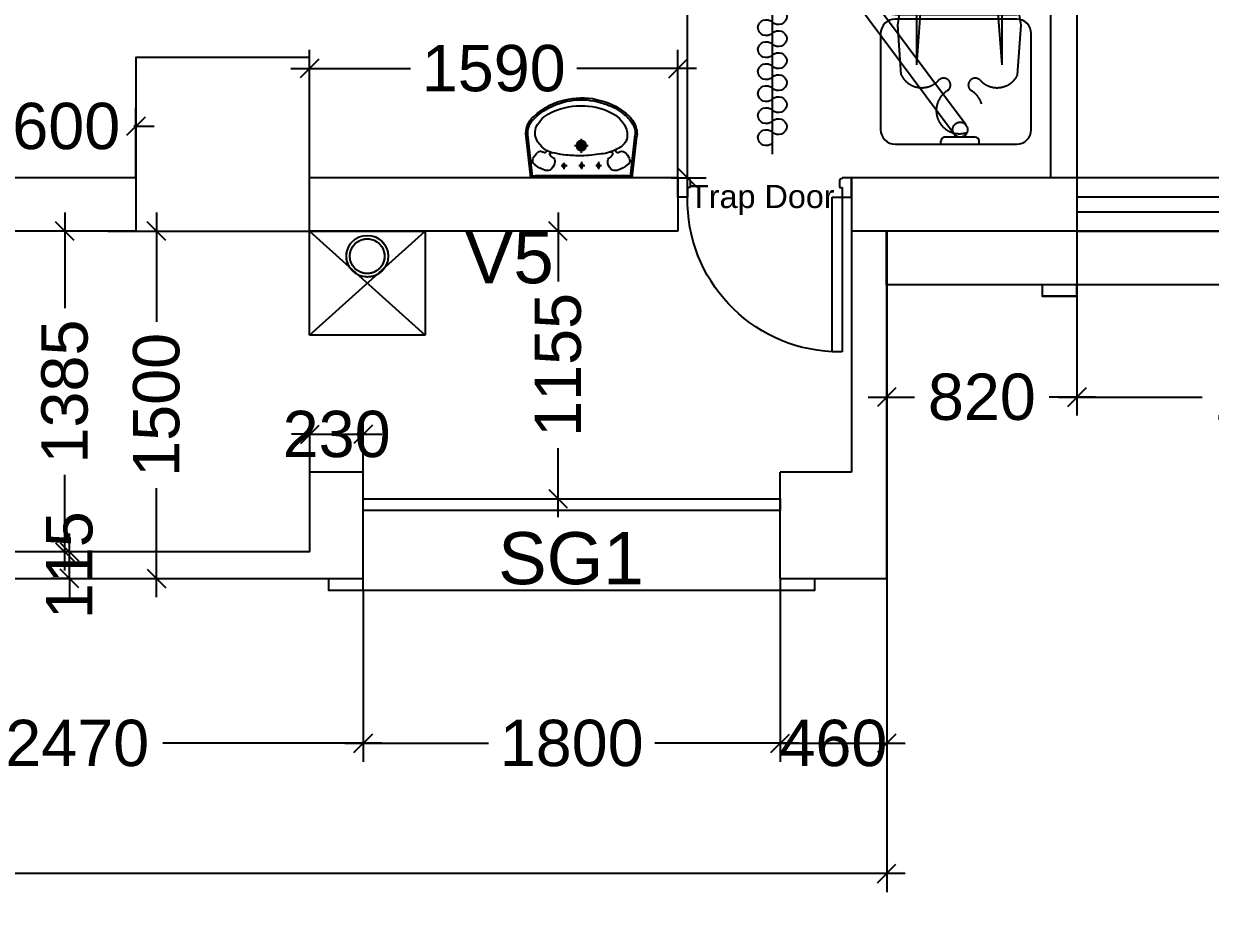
# Model space of a CAD drawing. Extents: x 6345096 to 6738923, y -6490958 to -6305885.
# Drawn here: x 6553444 to 6558567, y -6457883 to -6453979 of the extents above; entities that cross this region are included whole.
import ezdxf
from ezdxf.enums import TextEntityAlignment as Align

# ---------------------------------------------------------------- set-up
doc = ezdxf.new("R2010")
doc.units = 0
doc.header["$LTSCALE"] = 600
doc.header["$MEASUREMENT"] = 0
doc.header["$PDMODE"] = 35
doc.linetypes.add('DASHED', pattern=[0.75, 0.5, -0.25])
doc.linetypes.add('HIDDEN', pattern=[0.375, 0.25, -0.125])
doc.layers.get('0').update_dxf_attribs({"linetype": 'CONTINUOUS'})
doc.layers.get('Defpoints').update_dxf_attribs({"linetype": 'CONTINUOUS'})
for name, color, linetype in [('chajja', 7, 'CONTINUOUS'), ('DIM', 8, 'CONTINUOUS'), ('DIM-TEXT', 8, 'CONTINUOUS'), ('DOOR', 32, 'CONTINUOUS'), ('Duct', 8, 'CONTINUOUS'), ('Ele Proje.', 7, 'CONTINUOUS'), ('Ele. Proj', 7, 'CONTINUOUS'), ('furniture', 33, 'CONTINUOUS'), ('HS', 251, 'CONTINUOUS'), ('joinery', 7, 'CONTINUOUS'), ('JW', 8, 'CONTINUOUS'), ('L1', 2, 'CONTINUOUS'), ('LA-column', 3, 'CONTINUOUS'), ('PIPE', 140, 'CONTINUOUS'), ('REVISIONS', 6, 'CONTINUOUS'), ('Toi-Euip', 8, 'CONTINUOUS'), ('toi-fix', 46, 'CONTINUOUS'), ('Walls', 7, 'CONTINUOUS'), ('WIN', 151, 'CONTINUOUS'), ('Working Dim', 5, 'CONTINUOUS')]:
    doc.layers.add(name, color=color, linetype=linetype)
doc.styles.add('ari', font='arial.ttf')
doc.styles.add('RT', font='romant.shx')
doc.styles.get("Standard").update_dxf_attribs({"font": 'romans.shx'})
doc.dimstyles.new('int. dim', dxfattribs={"dimtxt": 200, "dimasz": 80, "dimexe": 80, "dimexo": 0, "dimgap": 70, "dimtad": 0, "dimdec": 0, "dimzin": 12, "dimdsep": 46, "dimtxsty": 'ari', "dimblk": 'OBLIQUE', "dimcen": 2, "dimdle": 80, "dimclrd": 256, "dimclre": 256, "dimclrt": 6, "dimadec": 0, "dimazin": 0, "dimtfac": 1, "dimtdec": 0, "dimtix": 1, "dimtmove": 2, "dimatfit": 3, "dimfxl": 1, "dimtolj": 1, "dimtzin": 0, "dimlwd": -1, "dimlwe": -1, "dimarcsym": 0})
doc.dimstyles.new('STANDARD$0', dxfattribs={"dimscale": 0, "dimtxt": 150, "dimasz": 125, "dimexe": 0.75, "dimexo": 1, "dimgap": 25, "dimtad": 1, "dimdec": 0, "dimdsep": 46, "dimtxsty": 'Standard', "dimblk1": 'DOT', "dimblk2": 'DOT', "dimsah": 1, "dimcen": 2.5, "dimclrd": 1, "dimclre": 1, "dimclrt": 3, "dimadec": 0, "dimazin": 0, "dimtfac": 1, "dimtdec": 0, "dimtmove": 0, "dimatfit": 3, "dimldrblk": 'DOT', "dimfxl": 1, "dimtolj": 1, "dimtzin": 0, "dimarcsym": 0})
doc.dimstyles.new('TEXT', dxfattribs={"dimscale": 0, "dimtxt": 600, "dimasz": 300, "dimexe": 300, "dimexo": 30, "dimgap": 50, "dimtad": 0, "dimdec": 0, "dimzin": 0, "dimdsep": 46, "dimtxsty": 'RT', "dimblk": 'OBLIQUE', "dimcen": 0.09, "dimdle": 300, "dimclrd": 256, "dimclre": 256, "dimclrt": 170, "dimadec": 0, "dimazin": 0, "dimtfac": 1, "dimtdec": 0, "dimtofl": 0, "dimtmove": 2, "dimatfit": 3, "dimfxl": 1, "dimfrac": 2, "dimtolj": 1, "dimtzin": 0, "dimlwd": -1, "dimlwe": -1, "dimarcsym": 0})

# ---------------------------------------------------------------- blocks, each defined once
blk = doc.blocks.new('_Oblique')
at = {"color": 0, "linetype": 'ByBlock', "lineweight": -2}
blk.add_line((-0.5, -0.5), (0.5, 0.5), dxfattribs=at)
blk = doc.blocks.new('*D259')
at = {"layer": 'Defpoints', "color": 0, "linetype": 'Continuous', "transparency": 16777216}
for p in [(6531899.3, -6454873.9, -2.1), (6576789.4, -6454873.9, -2.1), (6576789.4, -6459847.3)]:
    blk.add_point(p, dxfattribs=at)
at = {"layer": 'DIM-TEXT', "transparency": 16777216}
for p, q in [((6531899.3, -6454873.9), (6531899.3, -6460147.3)), ((6576789.4, -6454873.9), (6576789.4, -6460147.3)), ((6531599.3, -6459847.3), (6547085.7, -6459847.3)), ((6577089.4, -6459847.3), (6561603.1, -6459847.3))]:
    blk.add_line(p, q, dxfattribs=at)
at = {"layer": 'DIM-TEXT', "linetype": 'Continuous', "transparency": 16777216, "xscale": 300, "yscale": 300, "zscale": 300, "rotation": 180}
blk.add_blockref('_Oblique', (6531899.3, -6459847.3), dxfattribs=at)
at = {"layer": 'DIM-TEXT', "linetype": 'Continuous', "transparency": 16777216, "xscale": 300, "yscale": 300, "zscale": 300}
blk.add_blockref('_Oblique', (6576789.4, -6459847.3), dxfattribs=at)
at = {"layer": 'DIM-TEXT', "color": 170, "linetype": 'Continuous', "transparency": 16777216, "insert": (6554344.4, -6459847.3), "char_height": 750, "attachment_point": 5, "style": 'ari'}
blk.add_mtext('\\A1;{\\H1.0667x;OPD - GENERAL MEDICINE}', dxfattribs=at)
blk = doc.blocks.new('*D1421')
at = {"layer": 'Defpoints', "color": 0, "transparency": 16777216}
for p in [(6555979.7, -6454873.9), (6555395.6, -6456028.9, 7.4), (6555750.9, -6456028.9)]:
    blk.add_point(p, dxfattribs=at)
at = {"layer": 'Working Dim', "transparency": 16777216}
for p, q in [((6555750.9, -6454793.9), (6555750.9, -6455091.5)), ((6555979.7, -6454873.9), (6555670.9, -6454873.9)), ((6555750.9, -6456108.9), (6555750.9, -6455811.4)), ((6555395.6, -6456028.9), (6555830.9, -6456028.9))]:
    blk.add_line(p, q, dxfattribs=at)
at = {"layer": 'Working Dim', "transparency": 16777216, "xscale": 80, "yscale": 80, "zscale": 80}
for p, rotation in [((6555750.9, -6454873.9), 90), ((6555750.9, -6456028.9), 270)]:
    blk.add_blockref('_Oblique', p, dxfattribs=dict(at, rotation=rotation))
at = {"layer": 'Working Dim', "color": 6, "transparency": 16777216, "insert": (6555750.9, -6455451.4), "char_height": 200, "attachment_point": 5, "rotation": 90, "style": 'ari'}
blk.add_mtext('\\A1;1155', dxfattribs=at)
blk = doc.blocks.new('1000')
at = {"layer": 'DOOR'}
for p, q in [((0, -100), (0, 0)), ((0, 0), (49.7, 0)), ((49.7, 0), (49.7, -2.2)), ((63.2, -49.5), (49.7, -49.5)), ((49.7, -49.5), (49.7, -100)), ((63.2, -13.5), (61, -13.5)), ((63.2, -13.5), (63.2, -49.5)), ((836.8, -13.5), (836.8, -49.5)), ((836.8, -13.5), (839, -13.5)), ((836.8, -49.5), (850.3, -49.5)), ((850.3, 0), (850.3, -2.2)), ((900, 0), (850.3, 0)), ((850.3, -49.5), (850.3, -100)), ((900, -100), (900, 0)), ((49.7, -100), (0, -100)), ((49.7, -100), (49.7, -900.6)), ((100.2, -100), (49.7, -100)), ((100.2, -900.6), (100.2, -100)), ((850.3, -100), (900, -100)), ((49.7, -900.6), (100.2, -900.6))]:
    blk.add_line(p, q, dxfattribs=at)
for centre, major_axis, start_param, end_param in [((49.7, -13.5), (-7.95, 7.95), 3.926991, 5.497787), ((850.3, -13.5), (7.95, 7.95), 0.785398, 2.356194)]:
    blk.add_ellipse(centre, major_axis=major_axis, ratio=1, start_param=start_param, end_param=end_param, dxfattribs=at)
at = {"layer": 'DOOR', "color": 145}
blk.add_ellipse((64.3, -115.3), major_axis=(-519.7, 589.8), ratio=1, start_param=2.464943, end_param=4.009476, dxfattribs=at)
blk = doc.blocks.new('*D1425')
at = {"layer": 'Defpoints', "color": 0, "transparency": 16777216}
for p in [(6553806.7, -6454874, 16.1), (6553806.8, -6456373.8, 21.3), (6554016.9, -6456373.8)]:
    blk.add_point(p, dxfattribs=at)
at = {"layer": 'Working Dim', "transparency": 16777216}
for p, q in [((6554016.9, -6454794), (6554016.9, -6455265)), ((6553806.7, -6454874), (6554096.9, -6454874)), ((6554016.9, -6456453.8), (6554016.9, -6455982.8)), ((6553806.8, -6456373.8), (6554096.9, -6456373.8))]:
    blk.add_line(p, q, dxfattribs=at)
at = {"layer": 'Working Dim', "transparency": 16777216, "xscale": 80, "yscale": 80, "zscale": 80}
for p, rotation in [((6554016.9, -6454874), 90), ((6554016.9, -6456373.8), 270)]:
    blk.add_blockref('_Oblique', p, dxfattribs=dict(at, rotation=rotation))
at = {"layer": 'Working Dim', "color": 6, "transparency": 16777216, "insert": (6554016.9, -6455623.9), "char_height": 200, "attachment_point": 5, "rotation": 90, "style": 'ari'}
blk.add_mtext('\\A1;1500', dxfattribs=at)
blk = doc.blocks.new('*D1441')
at = {"layer": 'Defpoints', "color": 0, "transparency": 16777216}
for p in [(6552439.5, -6456423.9, 22.9), (6554909.7, -6456423.9, 16.1), (6554909.7, -6457084.8)]:
    blk.add_point(p, dxfattribs=at)
at = {"layer": 'Working Dim', "transparency": 16777216}
for p, q in [((6552439.5, -6456423.9), (6552439.5, -6457164.8)), ((6554909.7, -6456423.9), (6554909.7, -6457164.8)), ((6552359.5, -6457084.8), (6553304.6, -6457084.8)), ((6554989.7, -6457084.8), (6554044.6, -6457084.8))]:
    blk.add_line(p, q, dxfattribs=at)
at = {"layer": 'Working Dim', "transparency": 16777216, "xscale": 80, "yscale": 80, "zscale": 80, "rotation": 180}
blk.add_blockref('_Oblique', (6552439.5, -6457084.8), dxfattribs=at)
at = {"layer": 'Working Dim', "transparency": 16777216, "xscale": 80, "yscale": 80, "zscale": 80}
blk.add_blockref('_Oblique', (6554909.7, -6457084.8), dxfattribs=at)
at = {"layer": 'Working Dim', "color": 6, "transparency": 16777216, "insert": (6553674.6, -6457084.8), "char_height": 200, "attachment_point": 5, "style": 'ari'}
blk.add_mtext('\\A1;2470', dxfattribs=at)
blk = doc.blocks.new('*D1442')
at = {"layer": 'Defpoints', "color": 0, "transparency": 16777216}
for p in [(6554909.7, -6456423.9, 16.1), (6556709.7, -6456423.9, 21.3), (6556709.7, -6457084.8)]:
    blk.add_point(p, dxfattribs=at)
at = {"layer": 'Working Dim', "transparency": 16777216}
for p, q in [((6554909.7, -6456423.9), (6554909.7, -6457164.8)), ((6556709.7, -6456423.9), (6556709.7, -6457164.8)), ((6554829.7, -6457084.8), (6555450.8, -6457084.8)), ((6556789.7, -6457084.8), (6556168.6, -6457084.8))]:
    blk.add_line(p, q, dxfattribs=at)
at = {"layer": 'Working Dim', "transparency": 16777216, "xscale": 80, "yscale": 80, "zscale": 80, "rotation": 180}
blk.add_blockref('_Oblique', (6554909.7, -6457084.8), dxfattribs=at)
at = {"layer": 'Working Dim', "transparency": 16777216, "xscale": 80, "yscale": 80, "zscale": 80}
blk.add_blockref('_Oblique', (6556709.7, -6457084.8), dxfattribs=at)
at = {"layer": 'Working Dim', "color": 6, "transparency": 16777216, "insert": (6555809.7, -6457084.8), "char_height": 200, "attachment_point": 5, "style": 'ari'}
blk.add_mtext('\\A1;1800', dxfattribs=at)
blk = doc.blocks.new('*D1443')
at = {"layer": 'Defpoints', "color": 0, "transparency": 16777216}
for p in [(6557170.1, -6456373.8), (6556709.7, -6456423.9, 21.3), (6557170.1, -6457084.8)]:
    blk.add_point(p, dxfattribs=at)
at = {"layer": 'Working Dim', "transparency": 16777216}
for p, q in [((6557170.1, -6456373.8), (6557170.1, -6457164.8)), ((6556709.7, -6456423.9), (6556709.7, -6457164.8)), ((6556709.7, -6457084.8), (6556629.7, -6457084.8)), ((6556709.7, -6457084.8), (6557170.1, -6457084.8)), ((6557170.1, -6457084.8), (6557250.1, -6457084.8))]:
    blk.add_line(p, q, dxfattribs=at)
at = {"layer": 'Working Dim', "transparency": 16777216, "xscale": 80, "yscale": 80, "zscale": 80}
blk.add_blockref('_Oblique', (6556709.7, -6457084.8), dxfattribs=at)
at = {"layer": 'Working Dim', "transparency": 16777216, "xscale": 80, "yscale": 80, "zscale": 80, "rotation": 180}
blk.add_blockref('_Oblique', (6557170.1, -6457084.8), dxfattribs=at)
at = {"layer": 'Working Dim', "color": 6, "transparency": 16777216, "insert": (6556939.9, -6457084.8), "char_height": 200, "attachment_point": 5, "style": 'ari'}
blk.add_mtext('\\A1;460', dxfattribs=at)
blk = doc.blocks.new('*D1449')
at = {"layer": 'Defpoints', "color": 0, "transparency": 16777216}
for p in [(6545872.9, -6456373.8), (6557170.1, -6456373.8), (6557170.1, -6457647.1)]:
    blk.add_point(p, dxfattribs=at)
at = {"layer": 'Working Dim', "transparency": 16777216}
for p, q in [((6545872.9, -6456373.8), (6545872.9, -6457727.1)), ((6557170.1, -6456373.8), (6557170.1, -6457727.1)), ((6545792.9, -6457647.1), (6551084.9, -6457647.1)), ((6557250.1, -6457647.1), (6551958.1, -6457647.1))]:
    blk.add_line(p, q, dxfattribs=at)
at = {"layer": 'Working Dim', "transparency": 16777216, "xscale": 80, "yscale": 80, "zscale": 80, "rotation": 180}
blk.add_blockref('_Oblique', (6545872.9, -6457647.1), dxfattribs=at)
at = {"layer": 'Working Dim', "transparency": 16777216, "xscale": 80, "yscale": 80, "zscale": 80}
blk.add_blockref('_Oblique', (6557170.1, -6457647.1), dxfattribs=at)
at = {"layer": 'Working Dim', "color": 6, "transparency": 16777216, "insert": (6551521.5, -6457647.1), "char_height": 200, "attachment_point": 5, "style": 'ari'}
blk.add_mtext('\\A1;11300', dxfattribs=at)
blk = doc.blocks.new('*D1455')
at = {"layer": 'Defpoints', "color": 0, "transparency": 16777216}
for p in [(6554909.7, -6455750.9), (6554679.7, -6455913.9, 21.3), (6554909.7, -6455913.9, 21.3)]:
    blk.add_point(p, dxfattribs=at)
at = {"layer": 'Working Dim', "transparency": 16777216}
for p, q in [((6554679.7, -6455913.9), (6554679.7, -6455670.9)), ((6554909.7, -6455913.9), (6554909.7, -6455670.9)), ((6554679.7, -6455750.9), (6554599.7, -6455750.9)), ((6554679.7, -6455750.9), (6554909.7, -6455750.9)), ((6554909.7, -6455750.9), (6554989.7, -6455750.9))]:
    blk.add_line(p, q, dxfattribs=at)
at = {"layer": 'Working Dim', "transparency": 16777216, "xscale": 80, "yscale": 80, "zscale": 80}
blk.add_blockref('_Oblique', (6554679.7, -6455750.9), dxfattribs=at)
at = {"layer": 'Working Dim', "transparency": 16777216, "xscale": 80, "yscale": 80, "zscale": 80, "rotation": 180}
blk.add_blockref('_Oblique', (6554909.7, -6455750.9), dxfattribs=at)
at = {"layer": 'Working Dim', "color": 6, "transparency": 16777216, "insert": (6554794.7, -6455750.9), "char_height": 200, "attachment_point": 5, "style": 'ari'}
blk.add_mtext('\\A1;230', dxfattribs=at)
blk = doc.blocks.new('*D1458')
at = {"layer": 'Defpoints', "color": 0, "transparency": 16777216}
for p in [(6553327.3, -6454421.4), (6553327.3, -6454644, 16.1), (6553927.3, -6454644, 16.1)]:
    blk.add_point(p, dxfattribs=at)
at = {"layer": 'Working Dim', "transparency": 16777216}
for p, q in [((6553327.3, -6454644), (6553327.3, -6454341.4)), ((6553927.3, -6454644), (6553927.3, -6454341.4)), ((6553327.3, -6454421.4), (6553247.3, -6454421.4)), ((6553327.3, -6454421.4), (6553336.2, -6454421.4)), ((6553927.3, -6454421.4), (6553918.4, -6454421.4)), ((6553927.3, -6454421.4), (6554007.3, -6454421.4))]:
    blk.add_line(p, q, dxfattribs=at)
at = {"layer": 'Working Dim', "transparency": 16777216, "xscale": 80, "yscale": 80, "zscale": 80}
blk.add_blockref('_Oblique', (6553327.3, -6454421.4), dxfattribs=at)
at = {"layer": 'Working Dim', "transparency": 16777216, "xscale": 80, "yscale": 80, "zscale": 80, "rotation": 180}
blk.add_blockref('_Oblique', (6553927.3, -6454421.4), dxfattribs=at)
at = {"layer": 'Working Dim', "color": 6, "transparency": 16777216, "insert": (6553627.3, -6454421.4), "char_height": 200, "attachment_point": 5, "style": 'ari'}
blk.add_mtext('\\A1;600', dxfattribs=at)
blk = doc.blocks.new('*D1463')
at = {"layer": 'Defpoints', "color": 0, "transparency": 16777216}
for p in [(6557170.1, -6455104, 57.6), (6557991.8, -6455103, 67.9), (6557991.8, -6455590.3)]:
    blk.add_point(p, dxfattribs=at)
at = {"layer": 'Working Dim', "transparency": 16777216}
for p, q in [((6557170.1, -6455104), (6557170.1, -6455670.3)), ((6557991.8, -6455103), (6557991.8, -6455670.3)), ((6557090.1, -6455590.3), (6557290.2, -6455590.3)), ((6558071.8, -6455590.3), (6557871.7, -6455590.3))]:
    blk.add_line(p, q, dxfattribs=at)
at = {"layer": 'Working Dim', "transparency": 16777216, "xscale": 80, "yscale": 80, "zscale": 80, "rotation": 180}
blk.add_blockref('_Oblique', (6557170.1, -6455590.3), dxfattribs=at)
at = {"layer": 'Working Dim', "transparency": 16777216, "xscale": 80, "yscale": 80, "zscale": 80}
blk.add_blockref('_Oblique', (6557991.8, -6455590.3), dxfattribs=at)
at = {"layer": 'Working Dim', "color": 6, "transparency": 16777216, "insert": (6557580.9, -6455590.3), "char_height": 200, "attachment_point": 5, "style": 'ari'}
blk.add_mtext('\\A1;820', dxfattribs=at)
blk = doc.blocks.new('*D1464')
at = {"layer": 'Defpoints', "color": 0, "transparency": 16777216}
for p in [(6557991.8, -6455103, 67.9), (6559791.8, -6455103.9, 57.6), (6559791.8, -6455590.3)]:
    blk.add_point(p, dxfattribs=at)
at = {"layer": 'Working Dim', "transparency": 16777216}
for p, q in [((6557991.8, -6455103), (6557991.8, -6455670.3)), ((6559791.8, -6455103.9), (6559791.8, -6455670.3)), ((6557911.8, -6455590.3), (6558532.9, -6455590.3)), ((6559871.8, -6455590.3), (6559250.7, -6455590.3))]:
    blk.add_line(p, q, dxfattribs=at)
at = {"layer": 'Working Dim', "transparency": 16777216, "xscale": 80, "yscale": 80, "zscale": 80, "rotation": 180}
blk.add_blockref('_Oblique', (6557991.8, -6455590.3), dxfattribs=at)
at = {"layer": 'Working Dim', "transparency": 16777216, "xscale": 80, "yscale": 80, "zscale": 80}
blk.add_blockref('_Oblique', (6559791.8, -6455590.3), dxfattribs=at)
at = {"layer": 'Working Dim', "color": 6, "transparency": 16777216, "insert": (6558891.8, -6455590.3), "char_height": 200, "attachment_point": 5, "style": 'ari'}
blk.add_mtext('\\A1;1800', dxfattribs=at)
blk = doc.blocks.new('*D1479')
at = {"layer": 'Defpoints', "color": 0, "transparency": 16777216}
for p in [(6553641.5, -6456258.8, 21.3), (6553641.5, -6456258.8), (6553641.5, -6456373.8, 21.3)]:
    blk.add_point(p, dxfattribs=at)
at = {"layer": 'Working Dim', "transparency": 16777216}
for p, q in [((6553641.5, -6456258.8), (6553641.5, -6456178.8)), ((6553641.5, -6456258.8), (6553561.5, -6456258.8)), ((6553641.5, -6456373.8), (6553641.5, -6456258.8)), ((6553641.5, -6456373.8), (6553561.5, -6456373.8)), ((6553641.5, -6456373.8), (6553641.5, -6456453.8))]:
    blk.add_line(p, q, dxfattribs=at)
at = {"layer": 'Working Dim', "transparency": 16777216, "xscale": 80, "yscale": 80, "zscale": 80}
for p, rotation in [((6553641.5, -6456258.8), 270), ((6553641.5, -6456373.8), 90)]:
    blk.add_blockref('_Oblique', p, dxfattribs=dict(at, rotation=rotation))
at = {"layer": 'Working Dim', "color": 6, "transparency": 16777216, "insert": (6553641.5, -6456316.3), "char_height": 200, "attachment_point": 5, "rotation": 90, "style": 'ari'}
blk.add_mtext('\\A1;115', dxfattribs=at)
blk = doc.blocks.new('*D1481')
at = {"layer": 'Defpoints', "color": 0, "transparency": 16777216}
for p in [(6553621, -6454874), (6553641.5, -6454874, 16.1), (6553641.5, -6456258.8)]:
    blk.add_point(p, dxfattribs=at)
at = {"layer": 'Working Dim', "transparency": 16777216}
for p, q in [((6553621, -6454794), (6553621, -6455206.4)), ((6553641.5, -6454874), (6553541, -6454874)), ((6553621, -6456338.8), (6553621, -6455926.4)), ((6553641.5, -6456258.8), (6553541, -6456258.8))]:
    blk.add_line(p, q, dxfattribs=at)
at = {"layer": 'Working Dim', "transparency": 16777216, "xscale": 80, "yscale": 80, "zscale": 80}
for p, rotation in [((6553621, -6454874), 90), ((6553621, -6456258.8), 270)]:
    blk.add_blockref('_Oblique', p, dxfattribs=dict(at, rotation=rotation))
at = {"layer": 'Working Dim', "color": 6, "transparency": 16777216, "insert": (6553621, -6455566.4), "char_height": 200, "attachment_point": 5, "rotation": 90, "style": 'ari'}
blk.add_mtext('\\A1;1385', dxfattribs=at)
blk = doc.blocks.new('*D1485')
at = {"layer": 'Defpoints', "color": 0, "transparency": 16777216}
for p in [(6556268.7, -6454171.5), (6554677.5, -6454644, 16.1), (6556268.7, -6454644, 16.1)]:
    blk.add_point(p, dxfattribs=at)
at = {"layer": 'Working Dim', "transparency": 16777216}
for p, q in [((6554677.5, -6454644), (6554677.5, -6454091.5)), ((6556268.7, -6454644), (6556268.7, -6454091.5)), ((6554597.5, -6454171.5), (6555114.2, -6454171.5)), ((6556348.7, -6454171.5), (6555832, -6454171.5))]:
    blk.add_line(p, q, dxfattribs=at)
at = {"layer": 'Working Dim', "transparency": 16777216, "xscale": 80, "yscale": 80, "zscale": 80, "rotation": 180}
blk.add_blockref('_Oblique', (6554677.5, -6454171.5), dxfattribs=at)
at = {"layer": 'Working Dim', "transparency": 16777216, "xscale": 80, "yscale": 80, "zscale": 80}
blk.add_blockref('_Oblique', (6556268.7, -6454171.5), dxfattribs=at)
at = {"layer": 'Working Dim', "color": 6, "transparency": 16777216, "insert": (6555473.1, -6454171.5), "char_height": 200, "attachment_point": 5, "style": 'ari'}
blk.add_mtext('\\A1;1590', dxfattribs=at)
blk = doc.blocks.new('*D1486')
at = {"layer": 'Defpoints', "color": 0, "transparency": 16777216}
for p in [(6576789.5, -6454838.9), (6531899.3, -6454873.9), (6531899.3, -6458656.5)]:
    blk.add_point(p, dxfattribs=at)
at = {"layer": 'DIM', "color": 8, "transparency": 16777216}
for p, q in [((6576789.5, -6454838.9), (6576789.5, -6458956.5)), ((6531899.3, -6454873.9), (6531899.3, -6458956.5)), ((6531599.3, -6458656.5), (6552636.5, -6458656.5)), ((6577089.5, -6458656.5), (6556052.3, -6458656.5))]:
    blk.add_line(p, q, dxfattribs=at)
at = {"layer": 'DIM', "color": 8, "transparency": 16777216, "xscale": 300, "yscale": 300, "zscale": 300, "rotation": 180}
blk.add_blockref('_Oblique', (6531899.3, -6458656.5), dxfattribs=at)
at = {"layer": 'DIM', "color": 8, "transparency": 16777216, "xscale": 300, "yscale": 300, "zscale": 300}
blk.add_blockref('_Oblique', (6576789.5, -6458656.5), dxfattribs=at)
at = {"layer": 'DIM', "color": 7, "transparency": 16777216, "insert": (6554344.4, -6458656.5), "char_height": 750, "attachment_point": 5, "style": 'ari'}
blk.add_mtext('\\A1;44.89m', dxfattribs=at)
blk = doc.blocks.new('A$C3D630BD9')
at = {"layer": 'furniture', "color": 8}
for p, q in [((-363.1, 0), (-363.1, -12.8)), ((-345.9, -30), (-215.2, -30)), ((-254.5, -43.1), (179.9, -626.7)), ((-198.1, 0), (-198.1, -12.8)), ((-306.6, -81.9), (127.7, -665.5)), ((113.2, -644.5), (26.2, -751.8)), ((179, -666.6), (76.7, -792.7)), ((404.2, -677.6), (398.2, -701.8)), ((398.2, -701.8), (456.5, -716.1)), ((404.2, -677.6), (462.4, -691.8)), ((419.2, -717.1), (421.5, -707.4)), ((462.4, -691.8), (456.5, -716.1)), ((-90, -922.7), (26.2, -751.8)), ((76.7, -792.7), (26.2, -751.8)), ((-66.7, -941.6), (76.7, -792.7)), ((585.8, -930.6), (582.8, -870.7)), ((574.2, -900.4), (584.2, -899.9)), ((-90, -922.7), (-190.1, -1046.1)), ((-66.7, -941.6), (-166.8, -1065)), ((-66.7, -941.6), (-90, -922.7)), ((-216.3, -1131), (-220.4, -1098.8)), ((-163.5, -1124.3), (-167.6, -1092.1)), ((-202, -1151.4), (-199.5, -1171.5)), ((-172.3, -1147.6), (-167.9, -1181.9)), ((-347.9, -1345.4), (-344.6, -1370.9)), ((-300.8, -1332.2), (-341.7, -1337.4)), ((-295.8, -1371.9), (-336.6, -1377.1))]:
    blk.add_line(p, q, dxfattribs=at)
at = {"layer": 'furniture', "color": 8, "linetype": 'DASHED'}
for p, q in [((-529.2, -298.8), (-544.3, -513.3)), ((-26.3, -298.8), (-11.2, -513.3)), ((-462.4, -342.6), (-444.2, -584.9)), ((-462.4, -342.6), (-462.4, -581)), ((-93.1, -342.6), (-111.3, -584.9)), ((-93.1, -342.6), (-93.1, -581)), ((-544.3, -513.3), (-527.7, -617.4)), ((-11.2, -513.3), (-27.7, -617.4)), ((-462.4, -581), (-289, -617.5)), ((-93.1, -581), (-266.2, -617.4)), ((-465.2, -679.9), (-292.3, -679.9)), ((-438.1, -675.2), (-417.3, -825.3)), ((-262.7, -679.9), (-90.2, -679.9)), ((-117.4, -675.2), (-138.2, -825.3)), ((-417.3, -825.3), (-460.9, -1107.3)), ((-138.2, -825.3), (-94.6, -1107.3)), ((-382.8, -1766.6), (-277.7, -963)), ((-172.7, -1766.6), (-277.7, -963)), ((-460.9, -1107.3), (-460.9, -1766.6)), ((-94.6, -1107.3), (-94.6, -1766.6)), ((-460.9, -1766.6), (-382.8, -1766.6)), ((-172.7, -1766.6), (-94.6, -1766.6))]:
    blk.add_line(p, q, dxfattribs=at)
at = {"layer": 'furniture', "color": 8}
for points in [[(-525, 0, 0.414214), (-587.5, -62.5), (-587.5, -477.5, 0.414214), (-525, -540), (0, -540, 0.414214), (62.5, -477.5), (62.5, -62.5, 0.414214), (0, 0)], [(-525, -1950), (0, -1950, 0.414214), (62.5, -1887.5), (62.5, -622.5, 0.414214), (0, -560), (-525, -560, 0.414214), (-587.5, -622.5), (-587.5, -1887.5, 0.414214)]]:
    blk.add_lwpolyline(points, format="xyb", close=True, dxfattribs=at)
at = {"layer": 'furniture', "color": 8, "linetype": 'DASHED'}
for points in [[(154.2, -937.9), (126.8, -919.7), (107.9, -908.6), (86.6, -903.2, 0.246109), (14.4, -920.5), (12.6, -922), (-12.4, -942), (-43.7, -969.4), (-71.1, -995), (-100.7, -1026.5), (-118.3, -1045.1), (-172.6, -979.8, -0.025572), (-28.1, -807.4, -0.12826), (14.5, -780.2, -0.043408), (272.4, -721.1), (327.1, -726.8), (374.7, -749.7), (539.2, -982, -0.327906), (523.7, -1112.1), (514.9, -1119.3), (375.8, -1228.2, -0.054318), (366.6, -1233.9), (193.1, -1317.1, -0.097498), (174.4, -1321.9), (-80.5, -1336.8), (-73.9, -1238.9), (22.4, -1241.5), (109.5, -1233.6), (162.7, -1226.4, 0.141399), (188.1, -1215.2), (215.2, -1192.5, 0.153306), (231.3, -1167.3), (245.2, -1116.1), (241, -1099.1)], [(181.8, -914.8, -0.128062), (310.7, -870.4, -0.215717), (395.8, -891.9), (411.7, -918.6), (420.2, -938.9), (428, -968.9, -0.242433), (408.5, -1024.6, -0.136513), (275.8, -1094.3), (207.8, -1102.7, -0.297129), (130.8, -1067.4, -0.138986), (113.2, -1011.8, -0.105167), (118.5, -979.7), (129.6, -960.8), (146.5, -944.2), (181.9, -915.2)], [(-168.3, -985.2), (-220.7, -1027.8, 0.166504), (-225.8, -1036), (-235.5, -1077.5, 0.116666), (-235.5, -1084.4), (-226.7, -1121, 0.181583), (-220.8, -1129.7), (-199.3, -1144.9, 0.566275), (-191.5, -1141.5, -0.372711), (-143.5, -1098.5, 0.458371), (-138.7, -1092.7, -0.210622), (-124.6, -1037.4)], [(-75.2, -1253.3), (-161, -1234.6, 0.445833), (-168, -1239.6), (-168.2, -1241.8, -0.30427), (-180.6, -1256.5), (-229.9, -1270.7, 0.509983), (-233.1, -1279.5), (-202.2, -1324.9, 0.292523), (-185.1, -1332.3), (-79.3, -1314.7)]]:
    blk.add_lwpolyline(points, format="xyb", dxfattribs=at)
at = {"layer": 'furniture', "color": 8}
for centre, radius in [((-280.6, -62.5), 32.5), ((153.8, -646.1), 32.5), ((-196.3, -1077.6), 32.1), ((-163.5, -1334.9), 135)]:
    blk.add_circle(centre, radius, dxfattribs=at)
at = {"layer": 'furniture', "color": 8, "linetype": 'DASHED'}
for centre, radius, start, end in [((-277.7, -145.2), 100, 299.3037, 240.6963), ((-440.3, -343.1), 99.3, 41.5304, 153.4892), ((-345.8, -255.1), 29.7, 240.8997, 49.9563), ((-209.7, -255.1), 29.7, 130.0437, 299.1003), ((-115.2, -343.1), 99.3, 26.5108, 131.4884), ((-337.8, -240.5), 46.3, 217.5254, 241.0495), ((-217.7, -240.5), 46.3, 298.9505, 322.4746), ((-465.2, -617.4), 62.5, 180, 270), ((-277.5, -649.4), 33.9, 244.0747, 109.7625), ((-90.2, -617.4), 62.5, 270, 0), ((-421.9, -1766.6), 38.4, 0, 180), ((-133.6, -1766.6), 38.4, 0, 180)]:
    blk.add_arc(centre, radius, start, end, dxfattribs=at)
at = {"layer": 'furniture', "color": 8}
for centre, radius, start, end in [((-345.9, -12.8), 17.2, 180, 270), ((-215.2, -12.8), 17.2, 270, 0), ((374.6, -912.1), 210, 328.0454, 115.3788), ((448.1, -624), 92.5, 237.3383, 275.1876), ((412.5, -769.7), 92.5, 57.3383, 95.1876), ((374.6, -912.1), 200, 3.334, 77.096), ((374.6, -912.1), 177.5, 337.2572, 98.7334), ((671.7, -896.2), 92.5, 164.0092, 201.8585), ((-189.9, -1127.7), 26.6, 187.2598, 7.2598), ((-163.5, -1334.9), 167.3, 102.4038, 180.3938), ((-163.5, -1334.9), 137.3, 97.2598, 195.6358), ((-182.8, -1183.8), 15, 277.2598, 7.2598), ((-340.8, -1344.5), 7.13, 97.2598, 187.2598), ((-337.5, -1370), 7.13, 187.2598, 277.2598)]:
    blk.add_arc(centre, radius, start, end, dxfattribs=at)
blk = doc.blocks.new('A$C599E3A40')
at = {"layer": 'furniture', "color": 8}
for p, q in [((0, 0), (-2050, 0)), ((-2100, -1200.5), (-2100, -50))]:
    blk.add_line(p, q, dxfattribs=at)
blk.add_arc((-2050, -50), 50, 90, 180, dxfattribs=at)
for centre, major_axis, start_param, end_param in [((-2026.3, 26.1), (0, -36), 7.043597, 11.805959), ((-1931.3, 26.1), (0, -36), 7.043597, 11.805959), ((-1836.3, 26.1), (0, -36), 7.043597, 11.805959), ((-1741.3, 26.1), (0, -36), 7.043597, 11.805959), ((-1646.4, 26.1), (0, -36), 7.043597, 11.805959), ((-1551.4, 26.1), (0, -36), 7.043597, 11.805959), ((-1456.4, 26.1), (0, -36), 7.043597, 11.805959), ((-1361.4, 26.1), (0, -36), 7.043597, 11.805959), ((-640.9, 26.1), (0, -36), 7.043597, 11.805959), ((-545.9, 26.1), (0, -36), 7.043597, 11.805959), ((-450.9, 26.1), (0, -36), 7.043597, 11.805959), ((-355.9, 26.1), (0, -36), 7.043597, 11.805959), ((-261, 26.1), (0, -36), 7.043597, 11.805959), ((-166, 26.1), (0, -36), 7.043597, 11.805959), ((-71, 26.1), (0, -36), 7.043597, 11.805959), ((-2126.1, -68.7), (36, 0), 7.043597, 11.805959), ((-1978.8, -26.1), (0, -36), 10.185189, 14.947552), ((-1883.8, -26.1), (0, -36), 10.185189, 14.947552), ((-1788.8, -26.1), (0, -36), 10.185189, 14.947552), ((-1693.8, -26.1), (0, -36), 10.185189, 14.947552), ((-1598.9, -26.1), (0, -36), 10.185189, 14.947552), ((-1503.9, -26.1), (0, -36), 10.185189, 14.947552), ((-1408.9, -26.1), (0, -36), 10.185189, 14.947552), ((-593.4, -26.1), (0, -36), 10.185189, 14.947552), ((-498.4, -26.1), (0, -36), 10.185189, 14.947552), ((-403.4, -26.1), (0, -36), 10.185189, 14.947552), ((-308.5, -26.1), (0, -36), 10.185189, 14.947552), ((-213.5, -26.1), (0, -36), 10.185189, 14.947552), ((-118.5, -26.1), (0, -36), 10.185189, 14.947552), ((-2073.9, -116.2), (36, 0), 10.185189, 14.947552), ((-2126.1, -163.7), (36, 0), 7.043597, 11.805959), ((-2073.9, -211.2), (36, 0), 10.185189, 14.947552), ((-2126.1, -258.7), (36, 0), 7.043597, 11.805959), ((-2073.9, -306.2), (36, 0), 10.185189, 14.947552), ((-2126.1, -353.6), (36, 0), 7.043597, 11.805959), ((-2073.9, -401.1), (36, 0), 10.185189, 14.947552), ((-2126.1, -448.6), (36, 0), 7.043597, 11.805959), ((-2073.9, -496.1), (36, 0), 10.185189, 14.947552), ((-2126.1, -543.6), (36, 0), 7.043597, 11.805959), ((-2073.9, -591.1), (36, 0), 10.185189, 14.947552), ((-2126.1, -638.6), (36, 0), 7.043597, 11.805959), ((-2073.9, -686.1), (36, 0), 10.185189, 14.947552), ((-2126.1, -733.6), (36, 0), 7.043597, 11.805959), ((-2073.9, -781), (36, 0), 10.185189, 14.947552), ((-2126.1, -828.5), (36, 0), 7.043597, 11.805959), ((-2073.9, -876), (36, 0), 10.185189, 14.947552), ((-2126.1, -923.5), (36, 0), 7.043597, 11.805959), ((-2073.9, -971), (36, 0), 10.185189, 14.947552), ((-2126.1, -1018.5), (36, 0), 7.043597, 11.805959), ((-2073.9, -1066), (36, 0), 10.185189, 14.947552), ((-2126.1, -1113.5), (36, 0), 7.043597, 11.805959), ((-2073.9, -1160.9), (36, 0), 10.185189, 14.947552)]:
    blk.add_ellipse(centre, major_axis=major_axis, ratio=0.956121, start_param=start_param, end_param=end_param, dxfattribs=at)
blk = doc.blocks.new('A$C4D064DB7')
at = {"layer": 'Toi-Euip', "color": 8}
for p, q in [((-219.3, -1), (-239.3, 178)), ((-212.3, 5.4), (-232.3, 184.5)), ((0.9, 167), (0.9, 107.5)), ((212.2, 4.9), (232.3, 184.5)), ((219.2, -1), (239.3, 178)), ((-28.5, 137.9), (30, 137.9)), ((-61.3, 51.7), (-86.8, 51.7)), ((-73.1, 68.7), (-73.1, 37.2)), ((11.1, 51.7), (-14.3, 51.7)), ((-0.6, 68.7), (-0.6, 37.2)), ((87.9, 51.7), (62.5, 51.7)), ((76.2, 63.6), (76.2, 37.2)), ((-204.6, 8.3), (200.4, 8.3)), ((-219.3, -1), (219.2, -1))]:
    blk.add_line(p, q, dxfattribs=at)
for centre, radius in [((0.9, 137.9), 20.9), ((0.9, 137.9), 15), ((0.9, 137.9), 10.5), ((-73.1, 51.7), 6.23), ((-0.6, 51.7), 6.23), ((76.2, 51.7), 6.23)]:
    blk.add_circle(centre, radius, dxfattribs=at)
for centre, radius, start, end in [((-15, 63.3), 278.1, 103.6801, 133.1199), ((-52.1, 129.5), 194.1, 106.9894, 130.6854), ((-12.7, 69.4), 239.9, 90.5187, 121.0564), ((0.4, 42.8), 293.4, 66.1951, 111.8497), ((-3.7, 79.1), 265.8, 77.1391, 106.8516), ((4.5, 21.6), 288.4, 65.4107, 93.8454), ((11, 56.9), 284.8, 46.3845, 81.023), ((17.4, 64.4), 266.9, 46.2173, 67.6674), ((-135.9, 190.3), 102.7, 132.34, 168.5521), ((-115.7, 175.3), 119.3, 121.8415, 151.2146), ((-79.5, 166.9), 122.1, 117.7975, 160.6946), ((74.5, 158), 135.4, 31.8603, 68.3132), ((140.9, 188.9), 91.5, 357.2238, 48.0895), ((143.8, 190.8), 96.4, 352.3942, 48.6169), ((-159.3, 187.8), 80.7, 163.2392, 186.9959), ((-156.9, 191.3), 75.7, 146.7911, 185.1402), ((-105.8, 184.4), 91.8, 165.5854, 192.6546), ((131.4, 192.6), 68.8, 336.7779, 32.4081), ((-124.3, 195.5), 77.6, 203.693, 246.3813), ((98.1, 210.4), 106.4, 278.0202, 335.0221), ((-154.2, 64.6), 55.1, 124.9669, 161.6496), ((-174.7, 96.4), 17.3, 50.4642, 129.5358), ((-157.9, 115.7), 8.33, 226.0403, 306.1074), ((-73.6, 263.8), 161.7, 239.5902, 265.9719), ((-156.5, 116.7), 8.45, 294.5104, 30.3287), ((-126.4, 102.5), 8.28, 83.1526, 217.3039), ((33.5, 869.5), 776.1, 261.2228, 267.52), ((44.3, 384), 287.3, 274.2321, 283.8267), ((129.6, 102.2), 7.16, 318.2984, 78.6803), ((157.9, 115.9), 7.49, 165.1523, 247.9307), ((159.9, 115.7), 8.33, 233.8926, 313.9597), ((176.7, 96.4), 17.3, 50.4642, 129.5358), ((156.2, 64.6), 55.1, 18.3504, 55.0331), ((-188.7, 72.6), 20.1, 152.4908, 243.191), ((-120.2, 149.2), 122.2, 230.5982, 250.4136), ((-161, 71.5), 47.7, 305.0585, 347.193), ((-110.1, 109.7), 26, 208.2715, 253.614), ((-144.2, 69.4), 30.9, 343.9654, 29.9209), ((-3.1, 803.8), 709.6, 270.2431, 275.5482), ((146.2, 69.4), 30.9, 150.0791, 196.0346), ((163, 71.5), 47.7, 192.807, 234.9415), ((112.1, 109.7), 26, 286.386, 331.7285), ((122.2, 149.2), 122.2, 289.5864, 309.4018), ((190.7, 72.6), 20.1, 296.809, 27.5092), ((-200, -15.1), 23.9, 101.1451, 143.7785), ((-145.6, 63.1), 33, 241.9192, 291.3561), ((147.6, 63.1), 33, 248.6439, 298.0808), ((199.8, -16.6), 24.9, 38.7487, 88.5796)]:
    blk.add_arc(centre, radius, start, end, dxfattribs=at)
blk = doc.blocks.new('*D1826')
at = {"layer": 'Defpoints', "color": 0, "transparency": 16777216}
for p in [(6556310, -6450843.9, -8.7), (6556239.4, -6454644, -10.5), (6556310, -6454644)]:
    blk.add_point(p, dxfattribs=at)
at = {"layer": 'Working Dim', "transparency": 16777216}
for p, q in [((6556310, -6450763.9), (6556310, -6452375.7)), ((6556310, -6450843.9), (6556230, -6450843.9)), ((6556310, -6454724), (6556310, -6453112.2)), ((6556239.4, -6454644), (6556390, -6454644))]:
    blk.add_line(p, q, dxfattribs=at)
at = {"layer": 'Working Dim', "transparency": 16777216, "xscale": 80, "yscale": 80, "zscale": 80}
for p, rotation in [((6556310, -6450843.9), 90), ((6556310, -6454644), 270)]:
    blk.add_blockref('_Oblique', p, dxfattribs=dict(at, rotation=rotation))
at = {"layer": 'Working Dim', "color": 6, "transparency": 16777216, "insert": (6556310, -6452743.9), "char_height": 200, "attachment_point": 5, "rotation": 90, "style": 'ari'}
blk.add_mtext('\\A1;3800', dxfattribs=at)
blk = doc.blocks.new('A$C2CD672AE')
at = {"layer": 'Ele Proje.', "color": 8, "linetype": 'HIDDEN'}
for points, elevation in [([(27522.4, 1320), (27522.4, 1270), (27672.4, 1270), (27672.4, 1320)], 31), ([(24440.3, 50), (24440.3, 0), (24590.3, 0), (24590.3, 50)], -5.3), ([(26390.3, 50), (26390.3, 0), (26540.3, 0), (26540.3, 50)], -5.3)]:
    blk.add_lwpolyline(points, dxfattribs=dict(at, elevation=elevation))
at = {"layer": 'Ele. Proj', "color": 8, "linetype": 'HIDDEN'}
blk.add_line((27672.4, 1550, 20.5), (27672.4, 1320, 41.4), dxfattribs=at)
at = {"layer": 'Ele. Proj', "color": 8, "linetype": 'HIDDEN', "elevation": 31}
blk.add_lwpolyline([(26848.8, 1550), (26848.8, 1320), (27672.4, 1320)], dxfattribs=at)
at = {"layer": 'JW', "color": 8, "linetype": 'HIDDEN', "elevation": -5.3}
blk.add_lwpolyline([(24590.3, 395), (26390.3, 395), (26390.3, 344.4), (24590.3, 344.4)], close=True, dxfattribs=at)
at = {"layer": 'L1', "color": 8, "linetype": 'HIDDEN'}
for p, q in [((26850.7, 50.1, -5.3), (26850.7, 1550, -5.3)), ((24590.3, 510, -5.3), (24360.3, 510, -5.3)), ((24360.3, 165.1, -5.3), (24360.3, 510, -5.3)), ((24590.3, 50, -5.3), (24590.3, 510, -5.3)), ((26390.3, 50, -5.3), (26390.3, 510, -5.3)), ((26699.3, 510, -5.3), (26390.3, 510, -5.3)), ((24360.3, 165.1, -5.3), (22350.1, 165.1, -5.3)), ((22120.1, 50.1, -5.3), (24590.3, 50.1, -5.3)), ((26390.3, 50.1, -5.3), (26850.7, 50.1, -5.3))]:
    blk.add_line(p, q, dxfattribs=at)
at = {"layer": 'PIPE', "color": 8, "linetype": 'HIDDEN'}
for radius in [90, 75]:
    blk.add_circle((24607.7, 1441.9, 2.1), radius, dxfattribs=at)
at = {"layer": 'Walls', "color": 8, "linetype": 'HIDDEN'}
for p, q in [((23607.9, 1780, -10.5), (18347.5, 1780, -10.5)), ((25949.3, 1780, -10.5), (24358.1, 1780, -10.5)), ((29701.9, 1780, -10.5), (26699.3, 1780, -10.5)), ((23607.9, 1550, -10.5), (18347.5, 1550, -10.5)), ((25949.3, 1550, -10.5), (24357.9, 1550, -10.5)), ((25949.3, 1550, -10.1), (24358.2, 1550, -5.3)), ((29701.9, 1550, -10.5), (26699.3, 1550, -10.5)), ((26811.8, 1550, -12.7), (26699.3, 1550, -12.4))]:
    blk.add_line(p, q, dxfattribs=at)
at = {"layer": 'Walls', "color": 8, "linetype": 'HIDDEN', "elevation": -10.5}
for points in [[(25949.3, 1780), (25949.3, 1550)], [(26699.3, 1780), (26699.3, 510)], [(26850.7, 1550), (26850.7, 50.1)]]:
    blk.add_lwpolyline(points, dxfattribs=at)

msp = doc.modelspace()

# ---------------------------------------------------------------- linework, layer by layer
at = {"layer": 'chajja', "color": 8}
for p, q in [((6557991.79, -6455103.927, 41.412), (6559791.79, -6455103.927, 41.412)), ((6554909.683, -6456423.9, -10.453), (6556709.683, -6456423.9, -10.453))]:
    msp.add_line(p, q, dxfattribs=at)
at = {"layer": 'Duct'}
for p, q in [((6554677.3, -6454873.942, 2.092), (6555176.889, -6455323.669, 2.092)), ((6554677.3, -6455323.544, 2.092), (6555176.889, -6454873.961, 2.092))]:
    msp.add_line(p, q, dxfattribs=at)
at = {"layer": 'Duct', "color": 10, "linetype": 'HIDDEN', "ltscale": 600, "elevation": 2.092}
msp.add_lwpolyline([(6554677.3, -6454873.942), (6555176.889, -6454873.942), (6555176.889, -6455323.669), (6554677.3, -6455323.669)], close=True, dxfattribs=at)
at = {"layer": 'Ele Proje.'}
for points, elevation in [([(6557841.78, -6455103.927), (6557841.78, -6455153.927), (6557991.78, -6455153.927), (6557991.78, -6455103.927)], 30.959), ([(6554759.683, -6456373.9), (6554759.683, -6456423.9), (6554909.683, -6456423.9), (6554909.683, -6456373.9)], -5.322), ([(6556709.683, -6456373.9), (6556709.683, -6456423.9), (6556859.683, -6456423.9), (6556859.683, -6456373.9)], -5.322)]:
    msp.add_lwpolyline(points, dxfattribs=dict(at, elevation=elevation))
at = {"layer": 'Ele. Proj', "color": 1}
msp.add_line((6557991.78, -6454873.951, 20.506), (6557991.79, -6455103.927, 41.412), dxfattribs=at)
at = {"layer": 'Ele. Proj', "color": 1, "elevation": 30.959}
msp.add_lwpolyline([(6557168.218, -6454873.951), (6557168.218, -6455103.951), (6557991.78, -6455103.927)], dxfattribs=at)
at = {"layer": 'JW', "color": 4, "elevation": -5.322}
msp.add_lwpolyline([(6554909.683, -6456028.9), (6556709.683, -6456028.9), (6556709.683, -6456079.467), (6554909.683, -6456079.467)], close=True, dxfattribs=at)
at = {"layer": 'L1', "color": 1}
for p, q in [((6557170.068, -6456373.848, -5.322), (6557170.068, -6454873.951, -5.322)), ((6554909.683, -6455913.9, -5.322), (6554679.683, -6455913.9, -5.322)), ((6554679.683, -6456258.848, -5.322), (6554679.683, -6455913.9, -5.322)), ((6554909.683, -6456373.9, -5.322), (6554909.683, -6455913.9, -5.322)), ((6556709.683, -6456373.9, -5.322), (6556709.683, -6455913.9, -5.322)), ((6557018.708, -6455913.9, -5.322), (6556709.683, -6455913.9, -5.322)), ((6554679.683, -6456258.848, -5.322), (6552669.464, -6456258.848, -5.322)), ((6552439.464, -6456373.848, -5.322), (6554909.683, -6456373.848, -5.322)), ((6556709.683, -6456373.848, -5.322), (6557170.068, -6456373.848, -5.322))]:
    msp.add_line(p, q, dxfattribs=at)
at = {"layer": 'LA-column', "color": 2, "elevation": 5.131}
msp.add_lwpolyline([(6553927.527, -6454873.934), (6554677.527, -6454873.934), (6554677.527, -6454123.934), (6553927.527, -6454123.934)], close=True, dxfattribs=at)
at = {"layer": 'PIPE', "color": 2}
for radius in [90, 75]:
    msp.add_circle((6554927.095, -6454982.037, 2.092), radius, dxfattribs=at)
at = {"layer": 'REVISIONS'}
for p, q in [((6557876.78, -6451956.901, 20.506), (6557876.78, -6454643.951, 20.506)), ((6557991.78, -6451956.901, 20.506), (6557991.78, -6454643.951, 20.506))]:
    msp.add_line(p, q, dxfattribs=at)
at = {"layer": 'Walls'}
for p, q in [((6553927.298, -6454643.951, -10.453), (6548666.887, -6454643.951, -10.453)), ((6556268.72, -6454643.951, -10.453), (6554677.527, -6454643.951, -10.453)), ((6560021.298, -6454643.951, -10.453), (6557018.708, -6454643.951, -10.453)), ((6553927.298, -6454873.951, -10.453), (6548666.887, -6454873.951, -10.453)), ((6556268.72, -6454873.951, -10.453), (6554677.298, -6454873.951, -10.453)), ((6556268.72, -6454873.951, -10.13), (6554677.566, -6454873.951, -5.322)), ((6560021.298, -6454873.951, -10.453), (6557018.708, -6454873.951, -10.453)), ((6557131.181, -6454873.951, -12.736), (6557018.708, -6454873.951, -12.396))]:
    msp.add_line(p, q, dxfattribs=at)
at = {"layer": 'Walls', "elevation": -10.453}
for points in [[(6556268.72, -6454643.951), (6556268.72, -6454873.951)], [(6557018.708, -6454643.951), (6557018.708, -6455913.9)], [(6557170.068, -6454873.951), (6557170.068, -6456373.848)]]:
    msp.add_lwpolyline(points, dxfattribs=at)
at = {"layer": 'WIN', "linetype": 'Continuous', "elevation": 20.506}
for points in [[(6557991.78, -6454873.951), (6559791.78, -6454873.951), (6559791.78, -6454643.951), (6557991.78, -6454643.951)], [(6557991.78, -6454791.168), (6559791.78, -6454791.168), (6559791.78, -6454726.735), (6557991.78, -6454726.735)]]:
    msp.add_lwpolyline(points, close=True, dxfattribs=at)

# ---------------------------------------------------------------- block references
at = {"layer": 'DOOR', "linetype": 'Continuous', "xscale": -0.8333200160414201, "yscale": 0.833320016041398, "zscale": 0.8333200154480167, "rotation": 359.9999868089864}
msp.add_blockref('1000', (6557018.708, -6454643.951, -10.453), dxfattribs=at)
at = {"layer": 'furniture', "color": 3, "xscale": -1, "rotation": 90}
msp.add_blockref('A$C599E3A40', (6556676.28, -6454541.308, 20.506), dxfattribs=at)
at = {"layer": 'furniture', "rotation": 180}
msp.add_blockref('A$C3D630BD9', (6557206.362, -6454498.447, 20.506), dxfattribs=at)
at = {"layer": 'HS'}
msp.add_blockref('A$C2CD672AE', (6530319.294, -6456423.902, 8.17), dxfattribs=at)
at = {"layer": 'toi-fix', "xscale": -1}
msp.add_blockref('A$C4D064DB7', (6555852.088, -6454642.938, -10.453), dxfattribs=at)

# ---------------------------------------------------------------- texts
at = {"layer": 'joinery', "style": 'ari'}
msp.add_text('Trap Door', height=100, dxfattribs=at).set_placement((6556316.408, -6454774.161, -9.388))
for s, p in [('V5', (6555540.16, -6455098.965, -10.453)), ('SG1', (6555806.544, -6456398.277, -5.322))]:
    msp.add_text(s, height=225, dxfattribs=at).set_placement(p, align=Align.CENTER)

# ---------------------------------------------------------------- dimensions: what is measured, and where the dimension line sits
at = {"layer": 'DIM'}
dim = msp.add_linear_dim(base=(6531899.298, -6458656.532), p1=(6576789.484, -6454838.889), p2=(6531899.298, -6454873.885), dimstyle='STANDARD$0', override={"dimscale": 1, "dimtxt": 750, "dimasz": 300, "dimexe": 300, "dimexo": 0, "dimgap": 1, "dimtad": 0, "dimdec": 2, "dimlfac": 0.001, "dimzin": 0, "dimpost": 'm', "dimtxsty": 'ari', "dimblk1": 'Oblique', "dimblk2": 'Oblique', "dimcen": 0, "dimdle": 300, "dimclrd": 8, "dimclre": 8, "dimclrt": 7, "dimadec": 2, "dimtdec": 2, "dimtmove": 2, "dimfxl": 0.75, "dimfrac": 1, "dimlwd": 65535, "dimlwe": 65535}, dxfattribs=at)
dim.commit()
dim.dimension.update_dxf_attribs({"geometry": '*D1486', "text_midpoint": (6554344.391, -6458656.532)})
at = {"layer": 'DIM-TEXT', "linetype": 'Continuous'}
dim = msp.add_linear_dim(base=(6576789.439, -6459847.294, 2.092), p1=(6531899.298, -6454873.885), p2=(6576789.439, -6454873.885), text='{\\H1.0667x;OPD - GENERAL MEDICINE}', dimstyle='TEXT', override={"dimscale": 1, "dimtxt": 750, "dimexo": 0, "dimtxsty": 'ari'}, dxfattribs=at)
dim.commit()
dim.dimension.update_dxf_attribs({"geometry": '*D259', "text_midpoint": (6554344.369, -6459847.294, 2.092)})
at = {"layer": 'Working Dim', "color": 6}
dim = msp.add_linear_dim(base=(6556310.041, -6454643.951), p1=(6556310.041, -6450843.901, -8.732), p2=(6556239.374, -6454643.951, -10.453), angle=90, text='3800', dimstyle='int. dim', override={"dimtxt": 200, "dimarcsym": 1}, dxfattribs=at)
dim.commit()
dim.dimension.update_dxf_attribs({"geometry": '*D1826', "text_midpoint": (6556310.041, -6452743.926)})
for base, p1, p2, text, picture, middle in [((6556268.72, -6454171.544, -26.593), (6554677.527, -6454643.951, -10.453), (6556268.72, -6454643.951, -10.453), '1590', '*D1485', (6555473.124, -6454171.544, -26.593)), ((6557991.79, -6455590.331, -26.593), (6557170.068, -6455103.951, 30.959), (6557991.79, -6455102.973, 41.326), '820', '*D1463', (6557580.929, -6455590.331, -26.593)), ((6557170.127, -6457647.067, -26.593), (6545872.859, -6456373.848, -26.593), (6557170.127, -6456373.848, -26.593), '11300', '*D1449', (6551521.493, -6457647.067, -26.593))]:
    dim = msp.add_linear_dim(base=base, p1=p1, p2=p2, text=text, dimstyle='int. dim', override={"dimtxt": 200, "dimarcsym": 1}, dxfattribs=at)
    dim.commit()
    dim.dimension.update_dxf_attribs({"geometry": picture, "text_midpoint": middle})
for base, p1, p2, picture, middle in [((6553327.298, -6454421.367, -26.593), (6553927.298, -6454643.951, -10.453), (6553327.298, -6454643.951, -10.453), '*D1458', (6553627.298, -6454421.367, -26.593)), ((6559791.796, -6455590.331, -26.593), (6557991.79, -6455102.973, 41.326), (6559791.796, -6455103.927, 30.959), '*D1464', (6558891.793, -6455590.331, -26.593)), ((6554909.683, -6455750.932, -26.593), (6554679.683, -6455913.9, -5.322), (6554909.683, -6455913.9, -5.322), '*D1455', (6554794.683, -6455750.932, -26.593)), ((6557170.127, -6457084.768, -26.593), (6556709.683, -6456423.9, -5.322), (6557170.127, -6456373.848, -26.593), '*D1443', (6556939.905, -6457084.768, -26.593)), ((6554909.683, -6457084.768, -26.593), (6552439.464, -6456423.9, -3.73), (6554909.683, -6456423.9, -10.453), '*D1441', (6553674.574, -6457084.768, -26.593)), ((6556709.683, -6457084.768, -26.593), (6554909.683, -6456423.9, -10.453), (6556709.683, -6456423.9, -5.322), '*D1442', (6555809.683, -6457084.768, -26.593))]:
    dim = msp.add_linear_dim(base=base, p1=p1, p2=p2, dimstyle='int. dim', override={"dimtxt": 200, "dimarcsym": 1}, dxfattribs=at)
    dim.commit()
    dim.dimension.update_dxf_attribs({"geometry": picture, "text_midpoint": middle})
for base, p1, p2, picture, middle in [((6553621.029, -6454873.951, -26.593), (6553641.499, -6456258.848, -26.593), (6553641.499, -6454873.951, -10.453), '*D1481', (6553621.029, -6455566.4, -26.593)), ((6554016.896, -6456373.848, -5.322), (6553806.697, -6454873.951, 10.818), (6553806.756, -6456373.848, 15.949), '*D1425', (6554016.896, -6455623.9, -5.322)), ((6555750.924, -6456028.9, -12.736), (6555979.683, -6454873.95, -12.736), (6555395.62, -6456028.9, -5.322), '*D1421', (6555750.924, -6455451.425, -12.736)), ((6553641.499, -6456258.848, -26.593), (6553641.499, -6456373.848, -5.322), (6553641.499, -6456258.848, -5.322), '*D1479', (6553641.499, -6456316.348, -26.593))]:
    dim = msp.add_linear_dim(base=base, p1=p1, p2=p2, angle=90, dimstyle='int. dim', override={"dimtxt": 200, "dimarcsym": 1}, dxfattribs=at)
    dim.commit()
    dim.dimension.update_dxf_attribs({"geometry": picture, "text_midpoint": middle})

doc.saveas('drawing.dxf')
